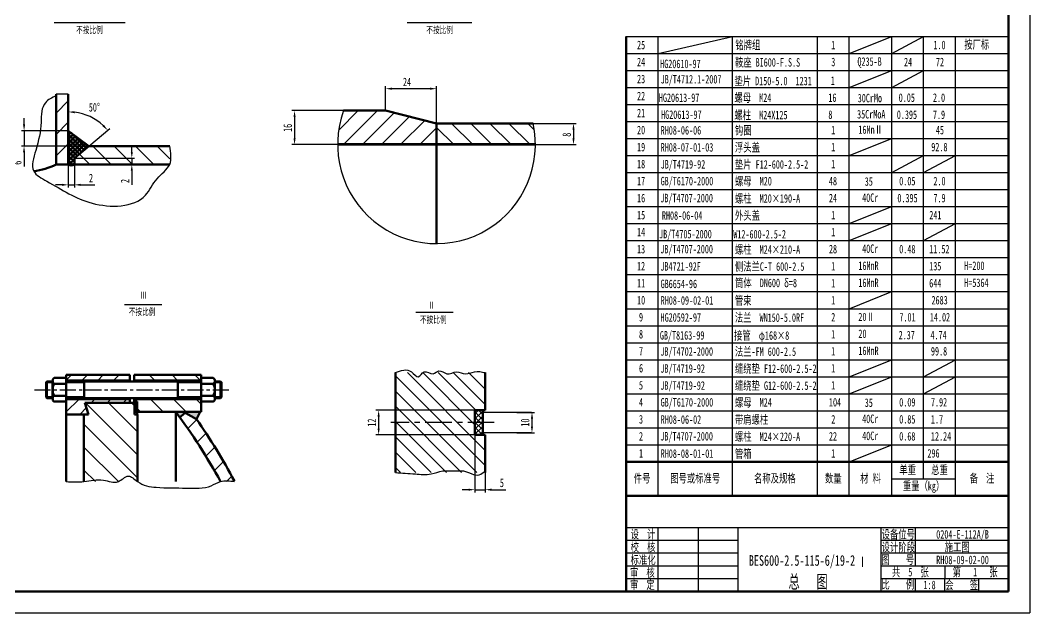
# Model space of a CAD drawing. Header units: millimetres. Extents: x 23903 to 90356, y -5632 to 81432.
# Drawn here: x 27561 to 32313, y 48069 to 50855 of the extents above; entities that cross this region are included whole.
import ezdxf
from ezdxf.enums import TextEntityAlignment as Align

# ---------------------------------------------------------------- set-up
doc = ezdxf.new("R2010")
doc.units = ezdxf.units.MM
for name, pattern in [('CENTER', [50.8, 31.75, -6.35, 6.35, -6.35]), ('CENTERX2', [4, 2.5, -0.5, 0.5, -0.5]), ('PHANTOM2', [31.75, 15.875, -3.175, 3.175, -3.175, 3.175, -3.175])]:
    doc.linetypes.add(name, pattern=pattern)
doc.layers.get('0').update_dxf_attribs({"lineweight": 60})
doc.layers.get('DEFPOINTS').update_dxf_attribs({"color": 6, "linetype": 'PHANTOM2', "lineweight": 25})
doc.layers.add('CCX', color=3, linetype='Continuous', lineweight=25)
doc.layers.add('DD', color=4, linetype='CENTER', lineweight=25)
doc.styles.add('HZ', font='SIMFANG.TTF', dxfattribs={"width": 0.7})
doc.styles.add('HZ123', font='SIMFANG.TTF', dxfattribs={"width": 0.7, "height": 2.5})
doc.styles.add('HZTXT', font='SIMFANG.TTF', dxfattribs={"width": 0.7, "height": 2.5})
doc.dimstyles.new('ISO-25$0', dxfattribs={"dimscale": 10, "dimtxt": 4, "dimasz": 3, "dimexe": 1.25, "dimexo": 0, "dimgap": 1.2, "dimtad": 1, "dimdec": 0, "dimtxsty": 'HZ', "dimcen": 0, "dimclrd": 256, "dimclrt": 256, "dimadec": 0, "dimazin": 0, "dimtfac": 1, "dimtdec": 0, "dimtmove": 0, "dimatfit": 2, "dimfxl": 1, "dimlwd": -1, "dimarcsym": 0})
doc.dimstyles.new('ISO-25$2', dxfattribs={"dimscale": 10, "dimtxt": 4, "dimasz": 3, "dimexe": 1.25, "dimexo": 0, "dimgap": 1.5, "dimtad": 2, "dimtih": 1, "dimtoh": 1, "dimdec": 0, "dimdsep": 46, "dimtxsty": 'HZ', "dimcen": 3, "dimadec": 0, "dimazin": 0, "dimtfac": 1, "dimtdec": 0, "dimtmove": 0, "dimatfit": 3, "dimfxl": 1, "dimarcsym": 0})
pattern_1 = [(135, (9768.67, 41724.12), (-53.88154, -53.88154), [])]

# ---------------------------------------------------------------- blocks, each defined once
blk = doc.blocks.new('*D201')
at = {"layer": 'CCX', "color": 0, "lineweight": -2}
for p, q in [((29701.6, 49021.1), (29701.6, 48635.2)), ((29750, 48904.4), (29750, 48635.2))]:
    blk.add_line(p, q, dxfattribs=at)
at = {"layer": 'CCX'}
for p, q in [((29671.6, 48647.7), (29641.6, 48647.7)), ((29701.6, 48647.7), (29750, 48647.7)), ((29780, 48647.7), (29846.6, 48647.7))]:
    blk.add_line(p, q, dxfattribs=at)
for points in [[(29671.6, 48652.7), (29671.6, 48642.7), (29701.6, 48647.7)], [(29780, 48652.7), (29780, 48642.7), (29750, 48647.7)]]:
    blk.add_solid(points, dxfattribs=at)
at = {"layer": 'DEFPOINTS', "color": 0}
for p in [(29701.6, 49021.1), (29750, 48904.4), (29701.6, 48647.7)]:
    blk.add_point(p, dxfattribs=at)
at = {"layer": 'CCX', "insert": (29828.5, 48679.7), "char_height": 40, "attachment_point": 5, "style": 'HZ'}
blk.add_mtext('5', dxfattribs=at)
blk = doc.blocks.new('*D202')
at = {"layer": 'CCX', "color": 0, "lineweight": -2}
for p, q in [((29899.6, 49011.4), (29982.7, 49011.4)), ((29899.6, 48914.7), (29982.7, 48914.7))]:
    blk.add_line(p, q, dxfattribs=at)
at = {"layer": 'CCX'}
blk.add_line((29970.2, 48981.4), (29970.2, 48944.7), dxfattribs=at)
for points in [[(29965.2, 48981.4), (29975.2, 48981.4), (29970.2, 49011.4)], [(29965.2, 48944.7), (29975.2, 48944.7), (29970.2, 48914.7)]]:
    blk.add_solid(points, dxfattribs=at)
at = {"layer": 'DEFPOINTS', "color": 0}
for p in [(29899.6, 49011.4), (29899.6, 48914.7), (29970.2, 48914.7)]:
    blk.add_point(p, dxfattribs=at)
at = {"layer": 'CCX', "insert": (29938.2, 48963.1), "char_height": 40, "attachment_point": 5, "rotation": 90, "style": 'HZ'}
blk.add_mtext('10', dxfattribs=at)
blk = doc.blocks.new('*D203')
at = {"layer": 'CCX', "color": 0, "lineweight": -2}
for p, q in [((29701.6, 49021.1), (29235.9, 49021.1)), ((29706.8, 48905.1), (29235.9, 48905.1))]:
    blk.add_line(p, q, dxfattribs=at)
at = {"layer": 'CCX'}
blk.add_line((29248.4, 48991.1), (29248.4, 48935.1), dxfattribs=at)
for points in [[(29243.4, 48991.1), (29253.4, 48991.1), (29248.4, 49021.1)], [(29243.4, 48935.1), (29253.4, 48935.1), (29248.4, 48905.1)]]:
    blk.add_solid(points, dxfattribs=at)
at = {"layer": 'DEFPOINTS', "color": 0}
for p in [(29701.6, 49021.1), (29248.4, 48905.1), (29706.8, 48905.1)]:
    blk.add_point(p, dxfattribs=at)
at = {"layer": 'CCX', "insert": (29216.4, 48963.1), "char_height": 40, "attachment_point": 5, "rotation": 90, "style": 'HZ'}
blk.add_mtext('12', dxfattribs=at)
blk = doc.blocks.new('*D215')
at = {"layer": 'CCX', "color": 0, "lineweight": -2}
blk.add_line((27884.5, 50263.5), (27982.6, 50345.8), dxfattribs=at)
blk.add_arc((27787.4, 50182), 242.4, 47.0953, 82.9047, dxfattribs=at)
at = {"layer": 'CCX', "color": 0}
for points in [[(27817, 50417.5), (27817.6, 50427.5), (27787.4, 50424.4)], [(27956, 50363), (27948.8, 50356.1), (27973.1, 50337.8)]]:
    blk.add_solid(points, dxfattribs=at)
at = {"layer": 'DEFPOINTS', "color": 0}
for p in [(27787.4, 50507.6), (27920.6, 50384.5), (27884.5, 50263.5), (27816.1, 50206.1), (27787.4, 50177.3)]:
    blk.add_point(p, dxfattribs=at)
at = {"layer": 'CCX', "color": 0, "insert": (27910.3, 50445.5), "char_height": 40, "attachment_point": 5, "style": 'HZ'}
blk.add_mtext('50°', dxfattribs=at)
blk = doc.blocks.new('*D217')
at = {"layer": 'CCX'}
for p, q in [((28086.6, 50236.1), (28086.6, 50266.1)), ((28086.6, 50206.1), (28086.6, 50177.3)), ((28086.6, 50147.3), (28086.6, 50080.5))]:
    blk.add_line(p, q, dxfattribs=at)
at = {"layer": 'CCX', "color": 0, "lineweight": -2}
for p, q in [((27816.1, 50206.1), (28099.1, 50206.1)), ((27816.1, 50177.3), (28099.1, 50177.3))]:
    blk.add_line(p, q, dxfattribs=at)
at = {"layer": 'CCX'}
for points in [[(28081.6, 50236.1), (28091.6, 50236.1), (28086.6, 50206.1)], [(28081.6, 50147.3), (28091.6, 50147.3), (28086.6, 50177.3)]]:
    blk.add_solid(points, dxfattribs=at)
at = {"layer": 'DEFPOINTS', "color": 0}
for p in [(27816.1, 50206.1), (28086.6, 50206.1), (27816.1, 50177.3)]:
    blk.add_point(p, dxfattribs=at)
at = {"layer": 'CCX', "insert": (28054.6, 50098.9), "char_height": 40, "attachment_point": 5, "rotation": 90, "style": 'HZ'}
blk.add_mtext('2', dxfattribs=at)
blk = doc.blocks.new('*D205')
at = {"layer": 'CCX', "color": 0, "lineweight": -2}
for p, q in [((27787.4, 50177.3), (27787.4, 50068.7)), ((27816.1, 50177.3), (27816.1, 50068.7))]:
    blk.add_line(p, q, dxfattribs=at)
at = {"layer": 'CCX'}
for p, q in [((27757.4, 50081.2), (27727.4, 50081.2)), ((27787.4, 50081.2), (27816.1, 50081.2)), ((27846.1, 50081.2), (27913, 50081.2))]:
    blk.add_line(p, q, dxfattribs=at)
for points in [[(27757.4, 50086.2), (27757.4, 50076.2), (27787.4, 50081.2)], [(27846.1, 50086.2), (27846.1, 50076.2), (27816.1, 50081.2)]]:
    blk.add_solid(points, dxfattribs=at)
at = {"layer": 'DEFPOINTS', "color": 0}
for p in [(27787.4, 50177.3), (27816.1, 50177.3), (27816.1, 50081.2)]:
    blk.add_point(p, dxfattribs=at)
at = {"layer": 'CCX', "insert": (27894.5, 50113.2), "char_height": 40, "attachment_point": 5, "style": 'HZ'}
blk.add_mtext('2', dxfattribs=at)
blk = doc.blocks.new('*D218')
at = {"layer": 'CCX'}
for p, q in [((27579.5, 50365.3), (27579.5, 50395.3)), ((27579.5, 50335.3), (27579.5, 50263.5)), ((27579.5, 50233.5), (27579.5, 50166.9))]:
    blk.add_line(p, q, dxfattribs=at)
at = {"layer": 'CCX', "color": 0, "lineweight": -2}
for p, q in [((27787.4, 50335.3), (27567, 50335.3)), ((27884.5, 50263.5), (27567, 50263.5))]:
    blk.add_line(p, q, dxfattribs=at)
at = {"layer": 'CCX'}
for points in [[(27574.5, 50365.3), (27584.5, 50365.3), (27579.5, 50335.3)], [(27574.5, 50233.5), (27584.5, 50233.5), (27579.5, 50263.5)]]:
    blk.add_solid(points, dxfattribs=at)
at = {"layer": 'DEFPOINTS', "color": 0}
for p in [(27787.4, 50335.3), (27579.5, 50263.5), (27884.5, 50263.5)]:
    blk.add_point(p, dxfattribs=at)
at = {"layer": 'CCX', "insert": (27547.5, 50185.2), "char_height": 40, "attachment_point": 5, "rotation": 90, "style": 'HZ'}
blk.add_mtext('6', dxfattribs=at)
blk = doc.blocks.new('*D268')
at = {"layer": 'CCX', "color": 0, "lineweight": -2}
for p, q in [((29975.3, 50370.2), (30178.2, 50370.2)), ((29986.2, 50270.2), (30178.2, 50270.2))]:
    blk.add_line(p, q, dxfattribs=at)
at = {"layer": 'CCX'}
blk.add_line((30165.7, 50340.2), (30165.7, 50300.2), dxfattribs=at)
for points in [[(30160.7, 50340.2), (30170.7, 50340.2), (30165.7, 50370.2)], [(30160.7, 50300.2), (30170.7, 50300.2), (30165.7, 50270.2)]]:
    blk.add_solid(points, dxfattribs=at)
at = {"layer": 'DEFPOINTS', "color": 0}
for p in [(29975.3, 50370.2), (29986.2, 50270.2), (30165.7, 50270.2)]:
    blk.add_point(p, dxfattribs=at)
at = {"layer": 'CCX', "insert": (30133.7, 50316.8), "char_height": 40, "attachment_point": 5, "rotation": 90, "style": 'HZ'}
blk.add_mtext('8', dxfattribs=at)
blk = doc.blocks.new('*D269')
at = {"layer": 'CCX', "color": 0, "lineweight": -2}
for p, q in [((29083.8, 50430.2), (28840.2, 50430.2)), ((29055.5, 50270.2), (28840.2, 50270.2))]:
    blk.add_line(p, q, dxfattribs=at)
at = {"layer": 'CCX'}
blk.add_line((28852.7, 50400.2), (28852.7, 50300.2), dxfattribs=at)
for points in [[(28847.7, 50400.2), (28857.7, 50400.2), (28852.7, 50430.2)], [(28847.7, 50300.2), (28857.7, 50300.2), (28852.7, 50270.2)]]:
    blk.add_solid(points, dxfattribs=at)
at = {"layer": 'DEFPOINTS', "color": 0}
for p in [(29083.8, 50430.2), (28852.7, 50270.2), (29055.5, 50270.2)]:
    blk.add_point(p, dxfattribs=at)
at = {"layer": 'CCX', "insert": (28820.7, 50348.9), "char_height": 40, "attachment_point": 5, "rotation": 90, "style": 'HZ'}
blk.add_mtext('16', dxfattribs=at)
blk = doc.blocks.new('*D270')
at = {"layer": 'CCX', "color": 0, "lineweight": -2}
for p, q in [((29280.8, 50430.2), (29280.8, 50545.6)), ((29520.8, 50370.2), (29520.8, 50545.6))]:
    blk.add_line(p, q, dxfattribs=at)
at = {"layer": 'CCX'}
blk.add_line((29490.8, 50533.1), (29310.8, 50533.1), dxfattribs=at)
for points in [[(29310.8, 50538.1), (29310.8, 50528.1), (29280.8, 50533.1)], [(29490.8, 50538.1), (29490.8, 50528.1), (29520.8, 50533.1)]]:
    blk.add_solid(points, dxfattribs=at)
at = {"layer": 'DEFPOINTS', "color": 0}
for p in [(29280.8, 50533.1), (29280.8, 50430.2), (29520.8, 50370.2)]:
    blk.add_point(p, dxfattribs=at)
at = {"layer": 'CCX', "insert": (29381.9, 50565.1), "char_height": 40, "attachment_point": 5, "style": 'HZ'}
blk.add_mtext('24', dxfattribs=at)

msp = doc.modelspace()

# ---------------------------------------------------------------- hatches: boundary and pattern name
h = msp.add_hatch()
h.set_pattern_fill('ANSI37', color=256, scale=4.487533, angle=90, style=0)
h.set_pattern_definition([(135, (25522.467, 48009.676), (-10.0748, -10.0748), []), (225, (25522.467, 48009.676), (10.0748, -10.0748), [])])
h.paths.add_polyline_path([(27787.4, 50335.3), (27787.4, 50177.3, 0.325221), (27816.1, 50177.3), (27816.1, 50206.1), (27884.5, 50263.5)])
for points in [[(28098.5, 49013.6), (28111.7, 49013.6), (28111.7, 49056.1), (28098.5, 49056.1)], [(28409.1, 49013.6), (28293.4, 49013.6, -0.003243), (28313.4, 48986.8), (28334.3, 49007.8), (28341.6, 49007.8), (28391, 48979.3)]]:
    msp.add_hatch(color=256).paths.add_polyline_path(points)
at = {"layer": 'CCX'}
h = msp.add_hatch(dxfattribs=at)
h.set_pattern_fill('ANSI31', color=256, scale=22.437663, style=0)
h.set_pattern_definition([(45, (25522.47, 48009.676), (-50.374, 50.374), [])])
h.paths.add_polyline_path([(27787.4, 50507.6), (27729.9, 50507.6), (27729.9, 50177.3), (27787.4, 50177.3)])
h = msp.add_hatch(dxfattribs=at)
h.set_pattern_fill('ANSI31', color=256, scale=20, style=0)
h.set_pattern_definition([(45, (-23.26, -6763.99), (-44.90128, 44.90128), [])])
h.paths.add_polyline_path([(29083.8, 50430.2, 0.087969), (29055.5, 50270.2), (29520.8, 50270.2), (29520.8, 50370.2), (29280.8, 50430.2)])
h = msp.add_hatch(dxfattribs=at)
h.set_pattern_fill('ANSI31', color=256, scale=20, angle=90, style=0)
h.set_pattern_definition([(135, (-23.26, -6763.99), (-44.90128, -44.90128), [])])
h.paths.add_polyline_path([(29520.8, 50370.2), (29520.8, 50270.2), (29986.2, 50270.2, 0.054196), (29975.3, 50370.2)])
h = msp.add_hatch(dxfattribs=at)
h.set_pattern_fill('ANSI31', color=256, scale=22.437663, angle=90, style=0)
h.set_pattern_definition([(135, (25522.47, 48009.676), (-50.374, -50.374), [])])
h.paths.add_polyline_path([(28264.9, 50177.3), (28264.9, 50263.5), (28001.6, 50263.5), (27884.5, 50263.5), (27816.1, 50206.1), (27816.1, 50177.3)])
h = msp.add_hatch(dxfattribs=at)
h.set_pattern_fill('ANSI31', color=256, scale=16.695652, style=0)
h.set_pattern_definition([(45, (9768.67, 41724.123), (-37.48281, 37.48281), [])])
h.paths.add_polyline_path([(28076.6, 49161.4), (28076.6, 49187.8), (27778.1, 49187.8), (27778.1, 49161.4)])
h.paths.add_polyline_path([(27778.1, 49073.6), (27778.1, 49001.9), (27861.5, 49001.9), (27883.5, 49001.9), (27865.9, 49056.1), (28076.6, 49056.1), (28076.6, 49073.6)])
h = msp.add_hatch(dxfattribs=at)
h.set_pattern_fill('ANSI31', color=256, scale=24, angle=90, style=0)
h.set_pattern_definition(pattern_1)
h.paths.add_polyline_path([(28413.2, 49161.4), (28413.2, 49187.8), (28097.1, 49187.8), (28097.1, 49161.4)])
h.paths.add_polyline_path([(28097.1, 49073.6), (28097.1, 49061.9), (28111.7, 49061.9), (28111.7, 49013.6), (28413.2, 49013.6), (28413.2, 49073.6)])
h = msp.add_hatch(dxfattribs=at)
h.set_pattern_fill('ANSI31', color=256, scale=16, angle=270, style=0)
h.set_pattern_definition([(315, (42990.76, 52402.814), (35.92102, 35.92102), [])])
h.paths.add_polyline_path([(29327.2, 49198.3), (29327.2, 48963.1), (29701.6, 48963.1), (29701.6, 49021.1), (29750, 49021.1), (29750, 49198.3)])
h.paths.add_polyline_path([(29327.2, 48963.1), (29327.2, 48727.9), (29750, 48727.9), (29750, 48905.1), (29701.6, 48905.1), (29701.6, 48963.1)])
h = msp.add_hatch(dxfattribs=at)
h.set_pattern_fill('ANSI31', color=256, scale=24, angle=90, style=0)
h.set_pattern_definition(pattern_1)
h.paths.add_polyline_path([(28113.2, 49001.9), (28098.5, 49001.9), (28098.5, 49056.1), (27865.9, 49056.1), (27883.5, 49001.9), (27861.5, 49001.9), (27861.5, 48686), (28113.2, 48686)])
h = msp.add_hatch(dxfattribs=at)
h.set_pattern_fill('ANSI31', color=256, scale=24, style=0)
h.set_pattern_definition([(45, (10580.77, 44851.885), (-53.88154, 53.88154), [])])
h.paths.add_polyline_path([(28391, 48979.3), (28341.6, 49007.8), (28334.3, 49007.8), (28313.4, 48986.8, -0.03461), (28504, 48686), (28569.7, 48686), (28569.7, 48687.3, 0.032524)])
h = msp.add_hatch(dxfattribs=at)
h.set_pattern_fill('ANSI37', color=256, scale=5.333333, angle=180, style=0)
h.set_pattern_definition([(225, (41691.766, 54313.16), (11.973675, -11.973675), []), (315, (41691.766, 54313.16), (11.973675, 11.973675), [])])
h.paths.add_polyline_path([(29738.1, 48963.1), (29738.1, 49021.1), (29701.6, 49021.1), (29701.6, 48963.1)])
h.paths.add_polyline_path([(29701.6, 48963.1), (29701.6, 48905.1), (29738.1, 48905.1), (29738.1, 48963.1)])

# ---------------------------------------------------------------- linework, layer by layer
for p, q in [((32213.4, 53908.9), (32213.4, 48168.9)), ((32213.4, 53908.9), (32213.4, 48168.9)), ((30413.4, 50778.9), (30413.4, 48168.9)), ((27729.9, 50499.2), (27729.9, 50507.6)), ((29083.8, 50430.2), (29280.8, 50430.2)), ((29520.8, 50370.2), (29280.8, 50430.2)), ((29520.8, 50370.2), (29975.3, 50370.2)), ((29520.8, 50370.2), (29520.8, 49804.8)), ((29055.5, 50272.2), (29986.2, 50272.2)), ((29055.5, 50270.2), (29986.2, 50270.2)), ((27778.1, 49187.8), (28076.6, 49187.8)), ((27778.1, 49001.9), (27778.1, 49187.8)), ((28076.6, 49157), (28076.6, 49187.8)), ((28076.6, 49157), (28076.6, 49187.8)), ((28097.1, 49187.8), (28413.2, 49187.8)), ((28097.1, 49187.8), (28097.1, 49157)), ((28413.2, 49187.8), (28413.2, 49013.6)), ((27687.3, 49157), (27682.9, 49152.6)), ((27713.7, 49152.6), (27682.9, 49152.6)), ((27682.9, 49152.6), (27682.9, 49082.4)), ((27687.3, 49157), (27687.3, 49078)), ((27713.7, 49157), (27687.3, 49157)), ((27713.7, 49159.3), (27713.7, 49075.7)), ((27721.2, 49173.3), (27778.1, 49173.3)), ((27721.2, 49145.4), (27778.1, 49145.4)), ((27778.1, 49161.4), (28076.6, 49161.4)), ((27778.1, 49157), (28413.2, 49157)), ((27778.1, 49152.6), (27861.8, 49152.6)), ((27861.8, 49157), (27861.8, 49078)), ((28097.1, 49161.4), (28413.2, 49161.4)), ((28302.5, 49157), (28302.5, 49078)), ((28413.2, 49152.6), (28302.5, 49152.6)), ((28470, 49173.3), (28413.2, 49173.3)), ((28470, 49145.4), (28413.2, 49145.4)), ((28477.6, 49159.3), (28477.6, 49075.7)), ((28477.6, 49157), (28504, 49157)), ((28477.6, 49152.6), (28508.4, 49152.6)), ((28504, 49157), (28504, 49078)), ((28504, 49157), (28508.4, 49152.6)), ((28508.4, 49152.6), (28508.4, 49082.4)), ((27687.3, 49078), (27682.9, 49082.4)), ((27713.7, 49082.4), (27682.9, 49082.4)), ((27713.7, 49078), (27687.3, 49078)), ((27721.2, 49089.6), (27778.1, 49089.6)), ((27721.2, 49061.8), (27778.1, 49061.8)), ((27778.1, 49082.4), (27861.8, 49082.4)), ((27778.1, 49078), (28413.2, 49078)), ((27778.1, 49073.6), (28076.6, 49073.6)), ((27865.9, 49056.1), (27883.5, 49001.9)), ((27865.9, 49056.1), (28111.7, 49056.1)), ((28076.6, 49056.1), (28076.6, 49078)), ((28076.6, 49056.1), (28076.6, 49078)), ((28097.1, 49078), (28097.1, 49056.1)), ((28097.1, 49073.6), (28413.2, 49073.6)), ((28097.1, 49061.9), (28111.7, 49061.9)), ((28098.5, 49056.1), (28098.5, 49001.9)), ((28111.7, 49061.9), (28111.7, 49001.9)), ((28413.2, 49082.4), (28302.5, 49082.4)), ((28470, 49089.6), (28413.2, 49089.6)), ((28470, 49061.8), (28413.2, 49061.8)), ((28477.6, 49082.4), (28508.4, 49082.4)), ((28477.6, 49078), (28504, 49078)), ((28504, 49078), (28508.4, 49082.4)), ((27778.1, 49001.9), (27778.1, 48686)), ((27861.5, 49001.9), (27778.1, 49001.9)), ((27883.5, 49001.9), (27861.5, 49001.9)), ((27861.5, 49001.9), (27861.5, 48686)), ((28098.5, 49013.6), (28413.2, 49013.6)), ((28098.5, 49001.9), (28113.2, 49001.9)), ((28113.2, 49001.9), (28113.2, 48686)), ((28293.4, 49013.6), (28293.4, 48686)), ((28334.3, 49007.8), (28313.4, 48986.8)), ((28334.3, 49007.8), (28341.6, 49007.8)), ((28341.6, 49007.8), (28391, 48979.3)), ((28391, 48979.3), (28409.1, 49013.6)), ((30413.4, 48778.9), (32213.4, 48778.9)), ((30413.4, 48778.9), (32213.4, 48778.9)), ((30413.4, 48778.9), (32213.4, 48778.9)), ((30413.4, 48618.9), (32213.4, 48618.9)), ((24153.4, 48168.9), (32213.4, 48168.9))]:
    msp.add_line(p, q)
at = {"color": 0, "linetype": 'ByBlock'}
msp.add_line((27821.7, 50177.3), (28040.2, 50177.3), dxfattribs=at)
at = {"color": 0}
for p, q in [((29327.2, 48727.9), (29327.2, 49198.3)), ((29750, 49021.1), (29750, 49198.3)), ((29701.6, 49021.1), (29701.6, 48905.1)), ((29750, 49021.1), (29701.6, 49021.1)), ((29738.1, 49021.1), (29738.1, 48905.1)), ((29750, 48905.1), (29701.6, 48905.1)), ((29750, 48905.1), (29750, 48727.9)), ((28613.4, 48168.9), (30413.4, 48168.9))]:
    msp.add_line(p, q, dxfattribs=at)
for points in [[(27729.9, 50507.6), (27729.9, 50177.3), (27787.4, 50177.3), (27787.4, 50507.6)], [(27884.5, 50263.5), (27787.4, 50335.3)], [(28264.9, 50177.3), (27816.1, 50177.3), (27816.1, 50206.1), (27884.5, 50263.5)], [(28001.6, 50263.5), (27884.5, 50263.5)], [(28264.9, 50263.5), (28001.6, 50263.5)]]:
    msp.add_lwpolyline(points)
for points in [[(27624.9, 50146, 0.092901), (27729.9, 50177.3, 0.092901)], [(27787.4, 50177.3, 0.325221), (27816.1, 50177.3, 0.325221)]]:
    msp.add_lwpolyline(points, format="xyb")
for centre, radius, start, end in [((27730.3, 49159.3), 16.7, 123.1596, 236.8404), ((27769, 49117.5), 55.3, 149.7193, 210.2807), ((28460.9, 49159.3), 16.7, 303.1596, 56.8404), ((28422.3, 49117.5), 55.3, 329.7193, 30.2807), ((27730.3, 49075.7), 16.7, 123.1596, 236.8404), ((28460.9, 49075.7), 16.7, 303.1596, 56.8404), ((26238.5, 47461), 2575.6, 28.4016, 37.0736), ((26238.5, 47461), 2634.1, 27.746, 35.1974)]:
    msp.add_arc(centre, radius, start, end)
at = {"layer": 'CCX'}
for p, q in [((32313.4, 54008.9), (32313.4, 48068.9)), ((32313.4, 54008.9), (32313.4, 48068.9)), ((27720.4, 50843.8), (28055.2, 50843.8)), ((29383.2, 50843.8), (29687.4, 50843.8)), ((30413.4, 50778.9), (32213.4, 50778.9)), ((30413.4, 50778.9), (32213.4, 50778.9)), ((30563.4, 48618.9), (30563.4, 50778.9)), ((30563.4, 50698.9), (30913.4, 50778.9)), ((30913.4, 48618.9), (30913.4, 50778.9)), ((31313.4, 48618.9), (31313.4, 50778.9)), ((31463.4, 48618.9), (31463.4, 50778.9)), ((31463.4, 50698.9), (31663.4, 50778.9)), ((31663.4, 48618.9), (31663.4, 50778.9)), ((31663.4, 50698.9), (31813.4, 50778.9)), ((31813.4, 48698.9), (31813.4, 50778.9)), ((31963.4, 48618.9), (31963.4, 50778.9)), ((30413.4, 50698.9), (32213.4, 50698.9)), ((30413.4, 50698.9), (32213.4, 50698.9)), ((30413.4, 50618.9), (32213.4, 50618.9)), ((30413.4, 50618.9), (32213.4, 50618.9)), ((30413.4, 50618.9), (32213.4, 50618.9)), ((31463.4, 50538.9), (31663.4, 50618.9)), ((31663.4, 50538.9), (31813.4, 50618.9)), ((30413.4, 50538.9), (32213.4, 50538.9)), ((30563.4, 48618.9), (30563.4, 50538.9)), ((30913.4, 48618.9), (30913.4, 50538.9)), ((31313.4, 48618.9), (31313.4, 50538.9)), ((31463.4, 48618.9), (31463.4, 50538.9)), ((31813.4, 48698.9), (31813.4, 50538.9)), ((31963.4, 48618.9), (31963.4, 50538.9)), ((30413.4, 50458.9), (32213.4, 50458.9)), ((30413.4, 50378.9), (32213.4, 50378.9)), ((30413.4, 50298.9), (32213.4, 50298.9)), ((31463.4, 50218.9), (31663.4, 50298.9)), ((30413.4, 50218.9), (32213.4, 50218.9)), ((31663.4, 50138.9), (31813.4, 50218.9)), ((31813.4, 50138.9), (31963.4, 50218.9)), ((30413.4, 50138.9), (32213.4, 50138.9)), ((30413.4, 50058.9), (32213.4, 50058.9)), ((30413.4, 49978.9), (32213.4, 49978.9)), ((31463.4, 49898.9), (31663.4, 49978.9)), ((30413.4, 49898.9), (32213.4, 49898.9)), ((31463.4, 49818.9), (31663.4, 49898.9)), ((31813.4, 49818.9), (31963.4, 49898.9)), ((30413.4, 49818.9), (32213.4, 49818.9)), ((30413.4, 49738.9), (32213.4, 49738.9)), ((30413.4, 49658.9), (32213.4, 49658.9)), ((30413.4, 49578.9), (32213.4, 49578.9)), ((31463.4, 49498.9), (31663.4, 49578.9)), ((28052.7, 49519.1), (28227.9, 49519.1)), ((29423.3, 49481.9), (29598.5, 49481.9)), ((30413.4, 49498.9), (32213.4, 49498.9)), ((30413.4, 49418.9), (32213.4, 49418.9)), ((30413.4, 49418.9), (32213.4, 49418.9)), ((30413.4, 49338.9), (32213.4, 49338.9)), ((30413.4, 49258.9), (32213.4, 49258.9)), ((31463.4, 49178.9), (31663.4, 49258.9)), ((31813.4, 49178.9), (31963.4, 49258.9)), ((30413.4, 49178.9), (32213.4, 49178.9)), ((31463.4, 49098.9), (31663.4, 49178.9)), ((31813.4, 49098.9), (31963.4, 49178.9)), ((30413.4, 49098.9), (32213.4, 49098.9)), ((29967.2, 49011.4), (29738.1, 49011.4)), ((30413.4, 49018.9), (32213.4, 49018.9)), ((29967.2, 48914.7), (29738.1, 48914.7)), ((30413.4, 48938.9), (32213.4, 48938.9)), ((30413.4, 48858.9), (32213.4, 48858.9)), ((31463.4, 48778.9), (31663.4, 48858.9)), ((32213.4, 48168.9), (32213.4, 48858.9)), ((32213.4, 48168.9), (32213.4, 48798.9)), ((31663.4, 48698.9), (31963.4, 48698.9)), ((30413.4, 48618.9), (32213.4, 48618.9)), ((32213.4, 48468.9), (30413.4, 48468.9)), ((30562, 48468.9), (30562, 48168.9)), ((30751.9, 48468.9), (30751.9, 48168.9)), ((30940.9, 48168.9), (30940.9, 48468.9)), ((31613.4, 48168.9), (31613.4, 48468.9)), ((31773.4, 48468.9), (31773.4, 48288.9)), ((30940.9, 48408.9), (30413.4, 48408.9)), ((32213.4, 48408.9), (31613.4, 48408.9)), ((30940.9, 48348.9), (30413.4, 48348.9)), ((32213.4, 48348.9), (31613.4, 48348.9)), ((30940.9, 48288.9), (30413.4, 48288.9)), ((32213.4, 48288.9), (31613.4, 48288.9)), ((31913.4, 48288.9), (31913.4, 48228.9)), ((30940.9, 48228.9), (30413.4, 48228.9)), ((32213.4, 48228.9), (31613.4, 48228.9)), ((31773.4, 48228.9), (31773.4, 48168.9)), ((31913.4, 48168.9), (31913.4, 48228.9)), ((32073.4, 48168.9), (32073.4, 48228.9)), ((30413.4, 48168.9), (32213.4, 48168.9)), ((30413.4, 48168.9), (32213.4, 48168.9)), ((23903.4, 48068.9), (32313.4, 48068.9))]:
    msp.add_line(p, q, dxfattribs=at)
msp.add_lwpolyline([(27787.4, 50507.6), (27729.9, 50507.6)], dxfattribs=at)
msp.add_arc((29520.8, 50270.2), 465.4, 159.8908, 12.4086, dxfattribs=at)
for points in [[(27729.9, 50499.2), (27680.2, 50467.4), (27662.9, 50427.1), (27660, 50375.2), (27634.1, 50242.7), (27624.9, 50146), (27686, 50098.6), (27899.5, 49994.9), (28150.6, 50032.3), (28205.4, 50110.1), (28264.9, 50177.3), (28264.9, 50263.5)], [(29327.2, 49198.3), (29402.6, 49202.1), (29435.1, 49179), (29462.8, 49202.1), (29504.5, 49192.9), (29532.3, 49206.8), (29569.3, 49192.9), (29615.6, 49202.1), (29657.3, 49192.9), (29699, 49202.1), (29750, 49198.3)], [(27778.1, 48686), (27861.5, 48686), (27953.2, 48692.9), (28023.3, 48686), (28069.7, 48711.6), (28113.2, 48686), (28201.3, 48659.1), (28344.1, 48655.3), (28460.6, 48666.6), (28504, 48686), (28569.7, 48686)], [(29327.2, 48727.9), (29421.2, 48721.9), (29495.2, 48721.9), (29550.8, 48735.7), (29624.9, 48735.7), (29648, 48735.7), (29722.1, 48717.3), (29750, 48737.1)]]:
    msp.add_spline(points, degree=3, dxfattribs=at)
at = {"layer": 'DD', "linetype": 'CENTERX2', "ltscale": 30}
msp.add_line((27628.5, 49117.5), (28548.5, 49117.5), dxfattribs=at)
at = {"layer": 'DD', "linetype": 'CENTERX2', "ltscale": 50}
msp.add_line((29792.8, 48963.1), (29305.2, 48963.1), dxfattribs=at)
at = {"layer": 'DEFPOINTS', "color": 0, "linetype": 'ByBlock'}
for p in [(27787.4, 50507.6), (27787.4, 50335.3), (27884.5, 50263.5), (27943.1, 50263.5), (27787.4, 50214.1), (27816.1, 50206.1), (27816.1, 50206.1), (27816.1, 50189.3), (27787.4, 50177.3), (27816.1, 50177.3), (28008.8, 50177.3)]:
    msp.add_point(p, dxfattribs=at)

# ---------------------------------------------------------------- texts
at = {"layer": 'CCX'}
for s, height, style, width, p in [('25', 40, 'HZ', 0.7, (30464.7, 50718.9)), ('铭牌组    ', 40, 'HZ', 0.7, (30927.4, 50718.8)), ('1', 40, 'HZ', 0.7, (31379, 50718.9)), ('1.0', 40, 'HZ', 0.7, (31859.8, 50718.9)), ('按厂标', 40, 'HZ123', 0.7, (32004.9, 50720.9)), ('24', 40, 'HZ', 0.7, (30464.7, 50638.9)), ('HG20610-97', 40.04, 'HZ', 0.7, (30573.5, 50630)), ('鞍座 BI600-F.S.S', 40, 'HZ', 0.7, (30925.4, 50637.1)), ('3', 40, 'HZ', 0.7, (31379, 50638.9)), ('Q235-B', 40, 'HZ123', 0.7, (31502.1, 50640.9)), ('24', 40, 'HZ', 0.7, (31721.4, 50638.9)), ('72', 40, 'HZ', 0.7, (31871.4, 50638.9)), ('23', 40, 'HZ', 0.7, (30464.7, 50558.9)), ('JB/T4712.1-2007', 40.044, 'HZ', 0.7, (30576, 50557.7)), ('垫片 D150-5.0  1231', 40, 'HZ', 0.7, (30923, 50549.4)), ('1', 40, 'HZ', 0.7, (31376.5, 50551.2)), ('22', 40, 'HZ', 0.7, (30464.7, 50478.9)), ('螺母  M24', 40.04, 'HZ', 0.7, (30923, 50470.7)), ('HG20613-97', 40.04, 'HZ', 0.7, (30567.3, 50470.9)), ('16', 40, 'HZ', 0.7, (31365.3, 50471.2)), ('30CrMo', 40, 'HZ123', 0.7, (31503.5, 50469.2)), ('0.05', 40, 'HZ', 0.7, (31696.3, 50471.2)), ('2.0', 40, 'HZ', 0.7, (31857.4, 50471.2)), ('21', 40, 'HZ', 0.7, (30464.7, 50398.9)), ('HG20613-97', 40.04, 'HZ', 0.7, (30577.9, 50391.3)), ('螺柱  M24X125', 40, 'HZ', 0.7, (30923, 50389.4)), ('8', 40, 'HZ', 0.7, (31365.3, 50391.2)), ('35CrMoA', 40, 'HZ123', 0.7, (31500.5, 50393.1)), ('0.395', 40, 'HZ', 0.7, (31687.5, 50391.2)), ('7.9', 40, 'HZ', 0.7, (31857.4, 50391.2)), ('20', 40, 'HZ', 0.7, (30464.7, 50318.9)), ('RH08-06-06', 40.04, 'HZ', 0.7, (30576, 50317.7)), ('钩圈', 40, 'HZ', 0.7, (30925.4, 50317.1)), ('1', 40, 'HZ', 0.7, (31379, 50318.9)), ('16MnⅡ', 38.4, 'HZ', 0.7, (31506.2, 50321.3)), ('45', 40, 'HZ', 0.7, (31871.4, 50318.9)), ('19', 40, 'HZ', 0.7, (30464.7, 50238.9)), ('浮头盖', 40, 'HZ', 0.7, (30925.4, 50237.1)), ('92.8', 40, 'HZ', 0.7, (31849.7, 50238.9)), ('RH08-07-01-03', 40.044, 'HZ', 0.7, (30576, 50237.7)), ('1', 40, 'HZ', 0.7, (31379, 50238.9)), ('18', 40, 'HZ', 0.7, (30464.7, 50158.9)), ('JB/T4719-92', 40.044, 'HZ', 0.7, (30576, 50157.7)), ('垫片 F12-600-2.5-2', 40, 'HZ', 0.7, (30925.4, 50157.1)), ('1', 40, 'HZ', 0.7, (31379, 50158.9)), ('17', 40, 'HZ', 0.7, (30464.7, 50078.9)), (' GB/T6170-2000', 40.044, 'HZ', 0.7, (30556.5, 50078.7)), ('螺母  M20', 40.04, 'HZ', 0.7, (30925.5, 50078.4)), ('48', 40, 'HZ', 0.7, (31367.8, 50078.9)), ('35', 40, 'HZ123', 0.7, (31536.4, 50076.9)), ('0.05', 40, 'HZ', 0.7, (31698.8, 50078.9)), ('2.0', 40, 'HZ', 0.7, (31859.8, 50078.9)), (' JB/T4707-2000', 40.044, 'HZ', 0.7, (30555.2, 49999)), ('螺柱  M20×190-A', 40, 'HZ', 0.7, (30925.4, 49997.1)), ('40Cr', 40, 'HZ123', 0.7, (31524.3, 50000.9)), ('16', 40, 'HZ', 0.7, (30464.7, 49998.9)), ('24', 40, 'HZ', 0.7, (31367.8, 49998.9)), ('0.395', 40, 'HZ', 0.7, (31690, 49998.9)), ('7.9', 40, 'HZ', 0.7, (31859.8, 49998.9)), ('15', 40, 'HZ', 0.7, (30464.7, 49918.9)), ('RH08-06-04', 40.04, 'HZ', 0.7, (30581.7, 49917)), ('外头盖', 40, 'HZ', 0.7, (30925.4, 49917.1)), ('1', 40, 'HZ', 0.7, (31379, 49918.9)), ('241', 40, 'HZ', 0.7, (31840.2, 49918.9)), ('14', 40, 'HZ', 0.7, (30464.7, 49838.9)), ('JB/T4705-2000', 40.044, 'HZ', 0.7, (30568.5, 49829.6)), ('W12-600-2.5-2', 40, 'HZ', 0.7, (30917.9, 49829)), ('1', 40, 'HZ', 0.7, (31379, 49838.9)), ('螺柱  M24×210-A', 40, 'HZ', 0.7, (30925.4, 49757.1)), ('13', 40, 'HZ', 0.7, (30464.7, 49758.9)), (' JB/T4707-2000', 40.044, 'HZ', 0.7, (30555.2, 49759)), ('28', 40, 'HZ', 0.7, (31368, 49758.9)), ('40Cr', 40, 'HZ123', 0.7, (31524.3, 49760.9)), ('0.48', 40, 'HZ', 0.7, (31698.8, 49758.9)), ('11.52', 40, 'HZ', 0.7, (31840, 49758.9)), ('12', 40, 'HZ', 0.7, (30464.7, 49678.9)), ('JB4721-92F', 40.04, 'HZ', 0.7, (30574.5, 49677.7)), ('侧法兰C-T 600-2.5', 40, 'HZ', 0.7, (30925.4, 49677.1)), ('1', 40, 'HZ', 0.7, (31379, 49678.9)), ('16MnR', 40, 'HZ123', 0.7, (31506.5, 49680.9)), ('135', 40, 'HZ', 0.7, (31840, 49678.9)), ('H=200', 40, 'HZ123', 0.7, (32004.9, 49680.9)), ('11', 40, 'HZ', 0.7, (30464.7, 49598.9)), (' GB6654-96', 40.04, 'HZ', 0.7, (30556.4, 49595.5)), ('筒体  DN600 δ=8', 40, 'HZ', 0.7, (30926, 49600)), ('1', 40, 'HZ', 0.7, (31379, 49598.9)), ('16MnR', 40, 'HZ123', 0.7, (31506.5, 49600.9)), ('644', 40, 'HZ', 0.7, (31840, 49598.9)), ('H=5364', 40, 'HZ123', 0.7, (32004.9, 49600.9)), ('10', 40, 'HZ', 0.7, (30464.7, 49518.9)), ('RH08-09-02-01', 40.044, 'HZ', 0.7, (30576, 49517.7)), ('管束', 40, 'HZ', 0.7, (30925.4, 49517.1)), ('1', 40, 'HZ', 0.7, (31379, 49518.9)), ('2683', 40, 'HZ', 0.7, (31850.8, 49518.9)), ('9', 40, 'HZ', 0.7, (30473.9, 49438.9)), ('HG20592-97', 40.04, 'HZ', 0.7, (30575.4, 49437.7)), ('法兰  WN150-5.0RF', 40, 'HZ', 0.7, (30925, 49437)), ('2', 40, 'HZ', 0.7, (31378.6, 49438.8)), ('20Ⅱ', 38.4, 'HZ', 0.7, (31506.2, 49441.3)), ('7.01', 40, 'HZ', 0.7, (31699.6, 49438.8)), ('14.02', 40, 'HZ', 0.7, (31843, 49438.8)), ('8', 40, 'HZ', 0.7, (30473.9, 49358.9)), ('GB/T8163-99', 40.044, 'HZ', 0.7, (30572.1, 49353.5)), ('接管  φ168×8', 40, 'HZ', 0.7, (30921.3, 49352.9)), ('1', 40, 'HZ', 0.7, (31379, 49358.9)), ('20', 40, 'HZ123', 0.7, (31506.5, 49360.9)), ('2.37', 40, 'HZ', 0.7, (31695.9, 49354.7)), ('4.74', 40, 'HZ', 0.7, (31845.9, 49354.7)), ('7', 40, 'HZ', 0.7, (30473.9, 49278.9)), ('JB/T4702-2000', 40.044, 'HZ', 0.7, (30574.5, 49277.7)), ('法兰-FM 600-2.5', 40, 'HZ', 0.7, (30925.4, 49277.1)), ('1', 40, 'HZ', 0.7, (31379, 49278.9)), ('16MnR', 40, 'HZ123', 0.7, (31506.5, 49280.9)), ('99.8', 40, 'HZ', 0.7, (31848.1, 49278.9)), ('6', 40, 'HZ', 0.7, (30473.9, 49198.9)), ('JB/T4719-92', 40.044, 'HZ', 0.7, (30574.5, 49197.7)), ('缠绕垫 F12-600-2.5-2', 40, 'HZ', 0.7, (30925.4, 49197.1)), ('1', 40, 'HZ', 0.7, (31379, 49198.9)), ('5', 40, 'HZ', 0.7, (30473.9, 49118.9)), ('JB/T4719-92', 40.044, 'HZ', 0.7, (30574.5, 49117.7)), ('缠绕垫 G12-600-2.5-2', 40, 'HZ', 0.7, (30925.4, 49117.1)), ('1', 40, 'HZ', 0.7, (31379, 49118.9)), ('4', 40, 'HZ', 0.7, (30473.9, 49038.9)), (' GB/T6170-2000', 40.044, 'HZ', 0.7, (30556.5, 49038.7)), ('螺母  M24', 40.04, 'HZ', 0.7, (30925.5, 49038.4)), ('104', 40, 'HZ', 0.7, (31368, 49038.9)), ('35', 40, 'HZ123', 0.7, (31536.4, 49036.9)), ('0.09', 40, 'HZ', 0.7, (31698.8, 49038.9)), ('7.92', 40, 'HZ', 0.7, (31848.1, 49038.9)), ('3', 40, 'HZ', 0.7, (30473.9, 48958.9)), ('RH08-06-02', 40.04, 'HZ', 0.7, (30576, 48957.7)), ('带肩螺柱', 40, 'HZ', 0.7, (30925.4, 48957.1)), ('2', 40, 'HZ', 0.7, (31379, 48958.9)), ('40Cr', 40, 'HZ123', 0.7, (31524.3, 48960.9)), ('0.85', 40, 'HZ', 0.7, (31698.8, 48958.9)), ('1.7', 40, 'HZ', 0.7, (31848.1, 48958.9)), ('2', 40, 'HZ', 0.7, (30473.9, 48878.9)), (' JB/T4707-2000', 40.044, 'HZ', 0.7, (30555.2, 48879)), ('螺柱  M24×220-A', 40, 'HZ', 0.7, (30925.4, 48877.1)), ('22', 40, 'HZ', 0.7, (31368, 48878.9)), ('40Cr', 40, 'HZ123', 0.7, (31524.3, 48880.9)), ('0.68', 40, 'HZ', 0.7, (31698.8, 48878.9)), ('12.24', 40, 'HZ', 0.7, (31848.1, 48878.9)), ('1', 40, 'HZ', 0.7, (30473.9, 48798.9)), ('RH08-08-01-01', 40.044, 'HZ', 0.7, (30576, 48797.7)), ('管箱', 40, 'HZ', 0.7, (30925.4, 48797.1)), ('1', 40, 'HZ', 0.7, (31379, 48798.9)), ('296', 40, 'HZ', 0.7, (31831.6, 48798.9)), ('设  计', 40, 'HZTXT', 0.7, (30434.4, 48418.5)), ('设备位号', 40, 'HZTXT', 0.7, (31615.9, 48417.7)), ('0204-E-112A/B', 40, 'HZTXT', 0.7, (31873, 48417.6)), ('校  核', 40, 'HZTXT', 0.7, (30434.4, 48357.9)), ('设计阶段', 40, 'HZTXT', 0.7, (31615.9, 48357.7)), ('施工图', 40, 'HZTXT', 0.7, (31912.8, 48358.3, 25)), ('标准化', 40, 'HZTXT', 0.7, (30434.4, 48297.9)), (' Ⅰ', 48, 'HZ', 0.7, (31480, 48284.9)), ('图    号', 40, 'HZTXT', 0.7, (31614.6, 48298.7)), ('RH08-09-02-00', 40, 'HZTXT', 0.7, (31873, 48297.6)), ('审  核', 40, 'HZTXT', 0.7, (30431.4, 48237.7)), ('共  5  张', 40, 'HZTXT', 0.7, (31664.3, 48240.2)), ('第   1   张', 40, 'HZTXT', 0.7, (31950.1, 48240.2)), ('      总   图', 62.5, 'HZ123', 0.62, (31019.2, 48183.8)), ('审  定', 40, 'HZTXT', 0.7, (30431.4, 48180.5)), ('比    例', 40, 'HZTXT', 0.7, (31614.8, 48182)), ('会    签', 40, 'HZTXT', 0.7, (31915.2, 48179.7))]:
    msp.add_text(s, height=height, dxfattribs=dict(at, style=style, width=width)).set_placement(p)
at = {"layer": 'CCX', "style": 'HZTXT', "width": 0.7}
msp.add_text('1:8', height=40, dxfattribs=at).set_placement((31841.5, 48180), align=Align.CENTER)
at = {"layer": 'CCX', "attachment_point": 5}
for s, insert, char_height, style in [('不按比例', (27887, 50807.4), 32.04, 'HZ'), ('不按比例', (29535.6, 50807.4), 32, 'HZ123'), ('Ⅲ', (28140.5, 49561.8), 32, 'HZ123'), ('Ⅱ', (29497, 49514.6), 32, 'HZ123'), ('不按比例', (28135.1, 49482.7), 32, 'HZ123'), ('不按比例', (29505.7, 49445.5), 32, 'HZ123')]:
    msp.add_mtext(s, dxfattribs=dict(at, insert=insert, char_height=char_height, style=style))
at = {"layer": 'CCX'}
for s, insert, char_height, width, attachment_point, style in [('单重', (31738.4, 48738.9), 40, 150, 5, 'HZ123'), ('总重', (31888.4, 48738.9), 40, 150, 5, 'HZ123'), ('件号', (30488.4, 48698.9), 40, 150, 5, 'HZ123'), ('图号或标准号', (30738.4, 48698.9), 40, 350, 5, 'HZ123'), ('名称及规格', (31113.4, 48698.9), 40, 400, 5, 'HZ123'), ('数量', (31388.4, 48698.9), 40, 150, 5, 'HZ123'), ('材 料', (31563.4, 48698.9), 40, 200, 5, 'HZ123'), ('备  注', (32088.4, 48698.9), 40, 250, 5, 'HZ123'), ('重量（kg）', (31813.4, 48658.9), 40, 300, 5, 'HZ123'), ('\\pt350;BES600-2.5-115-6/19-2', (30991.1, 48339.9), 50, 586.782, 1, 'HZ')]:
    msp.add_mtext(s, dxfattribs=dict(at, insert=insert, char_height=char_height, width=width, attachment_point=attachment_point, style=style))

# ---------------------------------------------------------------- dimensions: what is measured, and where the dimension line sits
dim = msp.add_linear_dim(base=(29280.8, 50533.1), p1=(29520.8, 50370.2), p2=(29280.8, 50430.2), text='24', dimstyle='ISO-25$0', dxfattribs=at)
dim.commit()
dim.dimension.update_dxf_attribs({"geometry": '*D270', "text_midpoint": (29381.9, 50533.1), "dimtype": 160})
dim = msp.add_angular_dim_2l(base=(27920.6, 50384.5), line1=((27787.4, 50177.3), (27787.4, 50507.6)), line2=((27816.1, 50206.1), (27884.5, 50263.5)), dimstyle='ISO-25$2', dxfattribs=at)
dim.commit()
dim.dimension.update_dxf_attribs({"geometry": '*D215', "text_midpoint": (27910.3, 50445.5)})
for base, p1, p2, angle, text, picture, middle in [((28852.7, 50270.2), (29083.8, 50430.2), (29055.5, 50270.2), 90, '16', '*D269', (28852.7, 50348.9)), ((30165.7, 50270.2), (29975.3, 50370.2), (29986.2, 50270.2), 90, '8', '*D268', (30165.7, 50316.8)), ((28086.6, 50206.1), (27816.1, 50177.3), (27816.1, 50206.1), 90, '2', '*D217', (28086.6, 50098.9)), ((29248.4, 48905.1), (29701.6, 49021.1), (29706.8, 48905.1), 270, '12', '*D203', (29248.4, 48963.1)), ((29701.6, 48647.7), (29750, 48904.4), (29701.6, 49021.1), 180, '5', '*D201', (29828.5, 48647.7)), ((29970.2, 48914.7), (29899.6, 49011.4), (29899.6, 48914.7), 270, '10', '*D202', (29970.2, 48963.1))]:
    dim = msp.add_linear_dim(base=base, p1=p1, p2=p2, angle=angle, text=text, dimstyle='ISO-25$0', dxfattribs=at)
    dim.commit()
    dim.dimension.update_dxf_attribs({"geometry": picture, "text_midpoint": middle, "dimtype": 160})
dim = msp.add_linear_dim(base=(27579.5, 50263.5), p1=(27787.4, 50335.3), p2=(27884.5, 50263.5), angle=90, text='6', dimstyle='ISO-25$0', dxfattribs=at)
dim.commit()
dim.dimension.update_dxf_attribs({"geometry": '*D218', "text_midpoint": (27547.5, 50185.2)})
dim = msp.add_linear_dim(base=(27816.1, 50081.2), p1=(27787.4, 50177.3), p2=(27816.1, 50177.3), text='2', dimstyle='ISO-25$0', dxfattribs=at)
dim.commit()
dim.dimension.update_dxf_attribs({"geometry": '*D205', "text_midpoint": (27894.5, 50113.2)})

doc.saveas('drawing.dxf')
